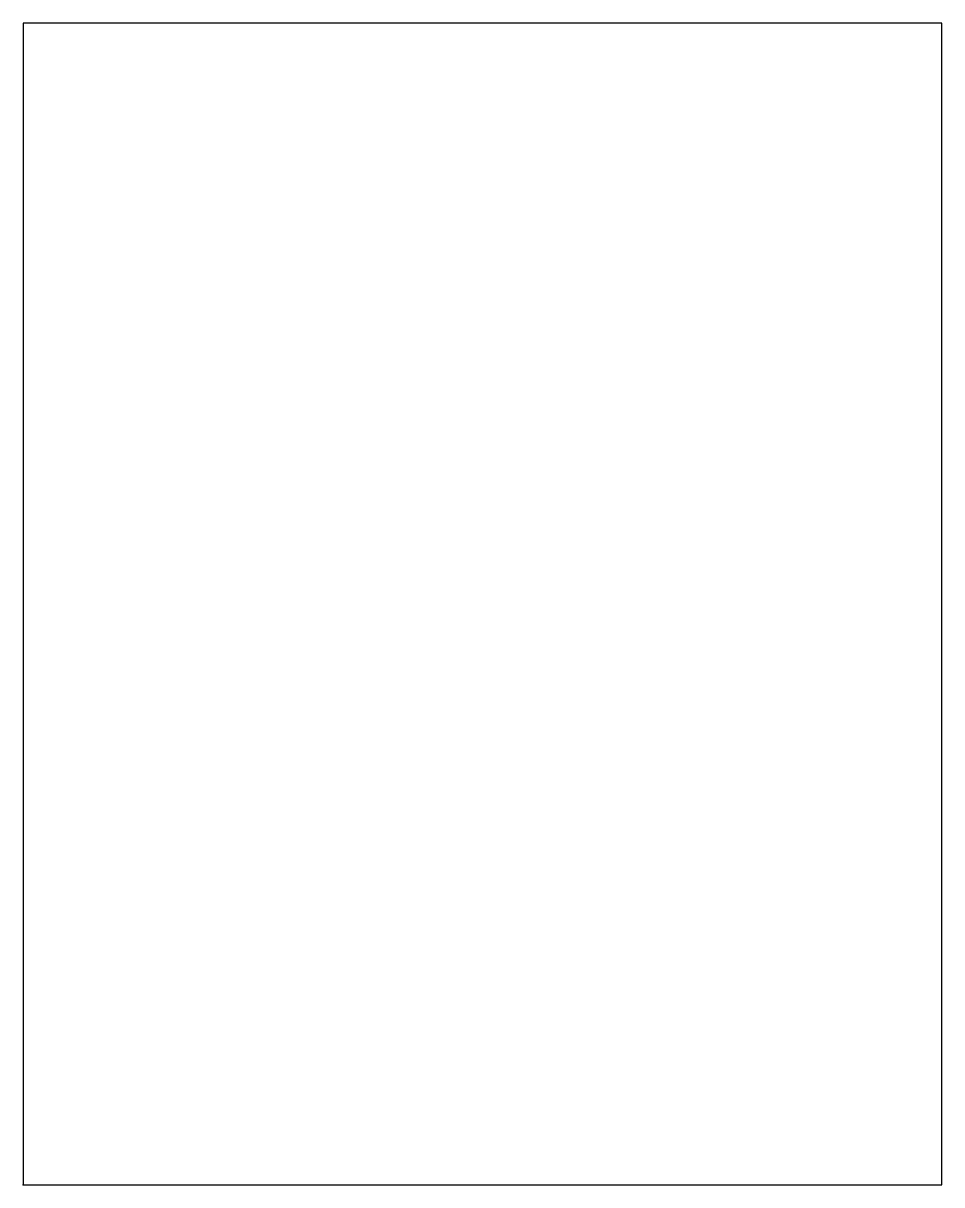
# Model space of a CAD drawing. Header units: millimetres. Extents: x 0 to 302, y 0 to 382.
import ezdxf

# ---------------------------------------------------------------- set-up
doc = ezdxf.new("R2010")
doc.units = ezdxf.units.MM
doc.header["$MEASUREMENT"] = 0
doc.layers.add('Front_Door_Sketch1', color=7, linetype='Continuous')

# ---------------------------------------------------------------- blocks, each defined once
blk = doc.blocks.new('Front_Door')
at = {"layer": 'Front_Door_Sketch1'}
for p, q in [((302, 382), (0, 382)), ((0, 382), (0, 0)), ((302, 0), (302, 382)), ((0, 0), (302, 0))]:
    blk.add_line(p, q, dxfattribs=at)
blk.add_point((0, 0), dxfattribs=at)

msp = doc.modelspace()

# ---------------------------------------------------------------- block references
msp.add_blockref('Front_Door', (0, 0))

doc.saveas('drawing.dxf')
